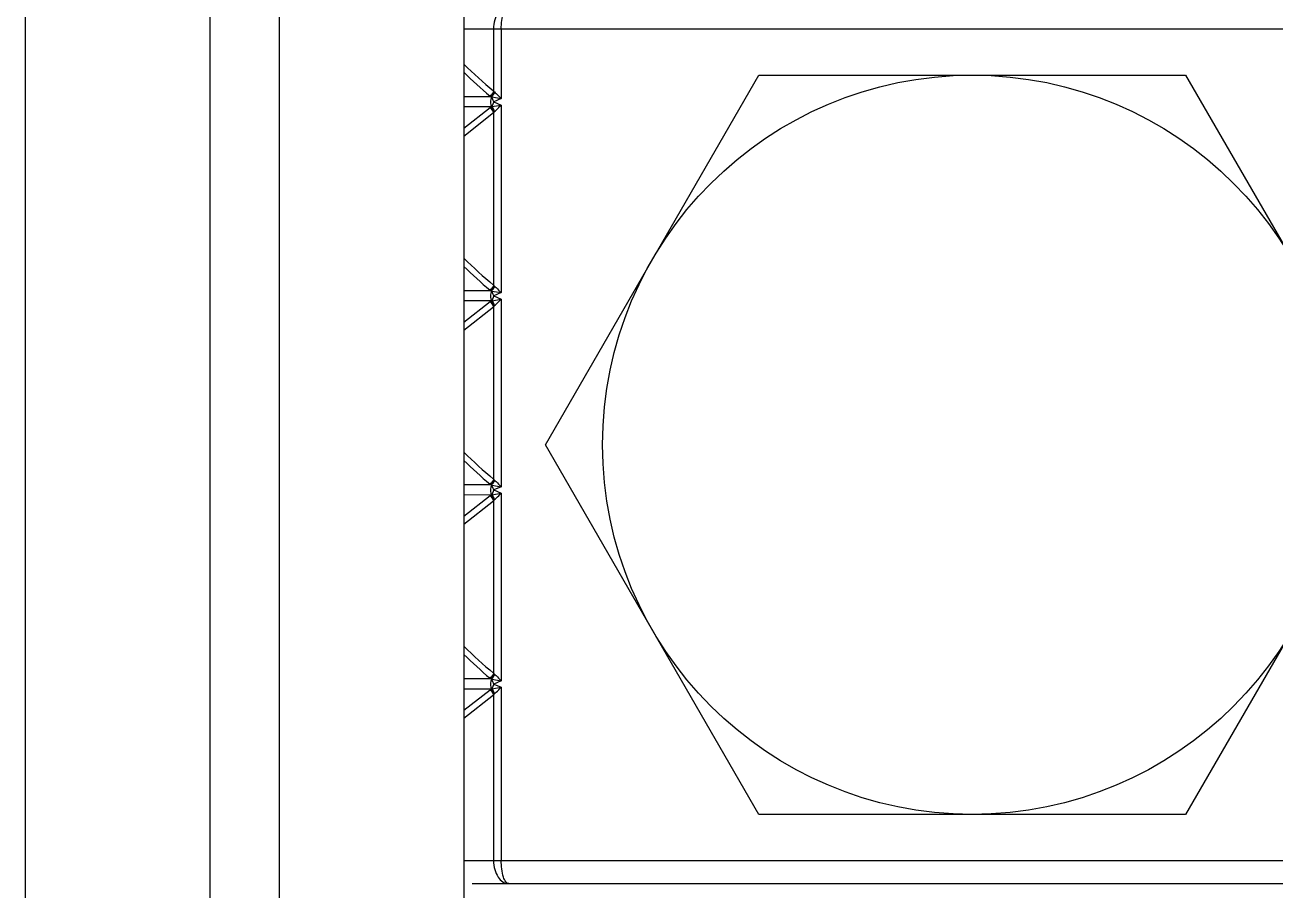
# Model space of a CAD drawing. Extents: x 4995099 to 5303443, y 4627657 to 4889583.
# Drawn here: x 5045631.6 to 5046034.2, y 4737128.3 to 4737406.9 of the extents above; entities that cross this region are included whole.
import ezdxf

# ---------------------------------------------------------------- set-up
doc = ezdxf.new("R2010")
doc.units = 0
doc.header["$LTSCALE"] = 1000
doc.header["$MEASUREMENT"] = 0
doc.layers.get('0').update_dxf_attribs({"color": 4, "linetype": 'CONTINUOUS'})

msp = doc.modelspace()

# ---------------------------------------------------------------- linework, layer by layer
at = {"linetype": 'Continuous'}
for p, q in [((5045631.61, 4737945.93), (5045631.61, 4732019.65)), ((5045691.14, 4737945.93), (5045691.14, 4732019.65)), ((5045713.46, 4737945.93), (5045713.46, 4732019.65)), ((5045773, 4737945.93), (5045773, 4732019.65)), ((5045773, 4737405.67), (5046100.42, 4737405.67)), ((5045782.53, 4737405.67), (5045782.53, 4737385.67)), ((5045785.01, 4737405.67), (5045785.01, 4737383.22)), ((5045799.23, 4737271.72), (5045867.97, 4737390.79)), ((5045867.97, 4737390.79), (5046005.45, 4737390.79)), ((5046005.45, 4737390.79), (5046074.19, 4737271.72)), ((5045782.73, 4737385.43), (5045782.53, 4737385.67)), ((5045782.83, 4737385.35), (5045782.73, 4737385.43)), ((5045781.74, 4737383.81), (5045773, 4737383.81)), ((5045781.9, 4737383.77), (5045781.74, 4737383.81)), ((5045781.94, 4737383.75), (5045785.01, 4737383.22)), ((5045782.62, 4737382.18), (5045781.94, 4737380.62)), ((5045781.94, 4737380.62), (5045785.01, 4737381.14)), ((5045785.01, 4737383.22), (5045782.62, 4737382.18)), ((5045782.62, 4737382.18), (5045785.01, 4737381.14)), ((5045785.01, 4737381.14), (5045785.01, 4737320.71)), ((5045781.69, 4737380.54), (5045773, 4737380.57)), ((5045773, 4737373.7), (5045781.39, 4737380.34)), ((5045773, 4737371.16), (5045782.53, 4737378.7)), ((5045781.69, 4737380.54), (5045781.89, 4737380.59)), ((5045781.89, 4737380.59), (5045781.94, 4737380.62)), ((5045782.53, 4737378.7), (5045782.71, 4737378.9)), ((5045782.53, 4737378.7), (5045782.53, 4737323.16)), ((5045782.71, 4737378.9), (5045782.81, 4737379)), ((5045782.81, 4737379), (5045782.87, 4737379.05)), ((5045781.74, 4737321.3), (5045773, 4737321.3)), ((5045781.9, 4737321.26), (5045781.74, 4737321.3)), ((5045781.94, 4737321.24), (5045785.01, 4737320.71)), ((5045782.73, 4737322.92), (5045782.53, 4737323.16)), ((5045785.01, 4737320.71), (5045782.62, 4737319.67)), ((5045782.83, 4737322.84), (5045782.73, 4737322.92)), ((5045781.69, 4737318.03), (5045773, 4737318.06)), ((5045773, 4737311.19), (5045781.39, 4737317.83)), ((5045781.69, 4737318.03), (5045781.89, 4737318.08)), ((5045781.89, 4737318.08), (5045781.94, 4737318.11)), ((5045782.62, 4737319.67), (5045781.94, 4737318.11)), ((5045781.94, 4737318.11), (5045785.01, 4737318.64)), ((5045782.53, 4737316.19), (5045782.71, 4737316.4)), ((5045782.62, 4737319.67), (5045785.01, 4737318.64)), ((5045782.71, 4737316.4), (5045782.81, 4737316.49)), ((5045782.81, 4737316.49), (5045782.87, 4737316.54)), ((5045785.01, 4737318.64), (5045785.01, 4737258.21)), ((5045773, 4737308.65), (5045782.53, 4737316.19)), ((5045782.53, 4737316.19), (5045782.53, 4737260.65)), ((5045867.97, 4737152.66), (5045799.23, 4737271.72)), ((5046074.19, 4737271.72), (5046005.45, 4737152.66)), ((5045782.73, 4737260.41), (5045782.53, 4737260.65)), ((5045782.83, 4737260.33), (5045782.73, 4737260.41)), ((5045781.74, 4737258.79), (5045773, 4737258.79)), ((5045781.9, 4737258.75), (5045781.74, 4737258.79)), ((5045781.94, 4737258.73), (5045785.01, 4737258.21)), ((5045782.62, 4737257.16), (5045781.94, 4737255.6)), ((5045781.94, 4737255.6), (5045785.01, 4737256.13)), ((5045785.01, 4737258.21), (5045782.62, 4737257.16)), ((5045782.62, 4737257.16), (5045785.01, 4737256.13)), ((5045785.01, 4737256.13), (5045785.01, 4737195.7)), ((5045781.69, 4737255.53), (5045773, 4737255.55)), ((5045773, 4737248.68), (5045781.39, 4737255.32)), ((5045773, 4737246.14), (5045782.53, 4737253.68)), ((5045781.69, 4737255.53), (5045781.89, 4737255.57)), ((5045781.89, 4737255.57), (5045781.94, 4737255.6)), ((5045782.53, 4737253.68), (5045782.71, 4737253.89)), ((5045782.53, 4737253.68), (5045782.53, 4737198.15)), ((5045782.71, 4737253.89), (5045782.81, 4737253.98)), ((5045782.81, 4737253.98), (5045782.87, 4737254.03)), ((5045781.74, 4737196.28), (5045773, 4737196.28)), ((5045781.9, 4737196.24), (5045781.74, 4737196.28)), ((5045781.94, 4737196.22), (5045785.01, 4737195.7)), ((5045782.73, 4737197.91), (5045782.53, 4737198.15)), ((5045785.01, 4737195.7), (5045782.62, 4737194.65)), ((5045782.83, 4737197.82), (5045782.73, 4737197.91)), ((5045781.69, 4737193.02), (5045773, 4737193.04)), ((5045773, 4737186.18), (5045781.39, 4737192.81)), ((5045781.69, 4737193.02), (5045781.89, 4737193.06)), ((5045781.89, 4737193.06), (5045781.94, 4737193.09)), ((5045782.62, 4737194.65), (5045781.94, 4737193.09)), ((5045781.94, 4737193.09), (5045785.01, 4737193.62)), ((5045782.62, 4737194.65), (5045785.01, 4737193.62)), ((5045785.01, 4737193.62), (5045785.01, 4737137.78)), ((5045773, 4737183.63), (5045782.53, 4737191.17)), ((5045782.53, 4737191.17), (5045782.71, 4737191.38)), ((5045782.53, 4737191.17), (5045782.53, 4737137.78)), ((5045782.71, 4737191.38), (5045782.81, 4737191.47)), ((5045782.81, 4737191.47), (5045782.87, 4737191.52)), ((5046005.45, 4737152.66), (5045867.97, 4737152.66)), ((5045773, 4737137.78), (5046100.42, 4737137.78)), ((5045775.61, 4737130.34), (5046097.81, 4737130.34))]:
    msp.add_line(p, q, dxfattribs=at)
msp.add_circle((5045936.71, 4737271.72), 119.06, dxfattribs=at)
for centre, radius, start, end in [((5045864.95, 4737486.23), 130.02, 224.9882, 230.6634), ((5045865.56, 4737485.03), 131.46, 225.2411, 230.1872), ((5045782.87, 4737385.83), 2.31, 230.2237, 240.9585), ((5045782.83, 4737378.51), 2.33, 119.1442, 128.3025), ((5045864.95, 4737423.72), 130.02, 224.9882, 230.6634), ((5045865.56, 4737422.52), 131.46, 225.2411, 230.1872), ((5045782.87, 4737323.32), 2.31, 230.2237, 240.9585), ((5045782.83, 4737316), 2.33, 119.1442, 128.3025), ((5045864.95, 4737361.22), 130.02, 224.9882, 230.6634), ((5045865.56, 4737360.01), 131.46, 225.2411, 230.1872), ((5045782.87, 4737260.81), 2.31, 230.2237, 240.9585), ((5045782.83, 4737253.49), 2.33, 119.1442, 128.3025), ((5045864.95, 4737298.71), 130.02, 224.9882, 230.6634), ((5045865.56, 4737297.5), 131.46, 225.2411, 230.1872), ((5045782.87, 4737198.3), 2.31, 230.2237, 240.9585), ((5045782.83, 4737190.98), 2.33, 119.1442, 128.3025)]:
    msp.add_arc(centre, radius, start, end, dxfattribs=at)
for points, knots in [([(5045787.4, 4737413.11), (5045786.76, 4737413.11), (5045785.37, 4737412.66), (5045783.8, 4737410.95), (5045782.77, 4737408.52), (5045782.53, 4737406.65), (5045782.53, 4737405.67)], [0, 0, 0, 0, 0.195972, 0.42512, 0.697797, 1, 1, 1, 1]), ([(5045785.01, 4737405.67), (5045785.01, 4737407.46), (5045785.27, 4737409.89), (5045786.22, 4737412.42), (5045787.05, 4737413.11), (5045787.4, 4737413.11)], [0, 0, 0, 0, 0.657525, 0.871922, 1, 1, 1, 1]), ([(5045782.83, 4737385.35), (5045783, 4737385.19), (5045783.74, 4737384.5), (5045784.45, 4737383.78), (5045785.01, 4737383.22)], [0, 0, 0, 0, 0.225254, 1, 1, 1, 1]), ([(5045781.92, 4737383.8), (5045781.81, 4737383.56), (5045781.47, 4737382.53), (5045781.53, 4737381.34), (5045781.89, 4737380.59)], [0, 0, 0, 0, 0.236634, 1, 1, 1, 1]), ([(5045782.62, 4737382.18), (5045782.56, 4737382.34), (5045782.33, 4737382.87), (5045782.04, 4737383.39), (5045781.92, 4737383.8)], [0, 0, 0, 0, 0.285481, 1, 1, 1, 1]), ([(5045782.87, 4737379.05), (5045783.04, 4737379.2), (5045783.76, 4737379.89), (5045784.47, 4737380.59), (5045785.01, 4737381.14)], [0, 0, 0, 0, 0.226794, 1, 1, 1, 1]), ([(5045781.92, 4737321.29), (5045781.81, 4737321.06), (5045781.47, 4737320.02), (5045781.53, 4737318.83), (5045781.89, 4737318.08)], [0, 0, 0, 0, 0.236634, 1, 1, 1, 1]), ([(5045782.62, 4737319.67), (5045782.56, 4737319.83), (5045782.33, 4737320.37), (5045782.04, 4737320.89), (5045781.92, 4737321.29)], [0, 0, 0, 0, 0.285481, 1, 1, 1, 1]), ([(5045782.83, 4737322.84), (5045783, 4737322.69), (5045783.74, 4737321.99), (5045784.45, 4737321.27), (5045785.01, 4737320.71)], [0, 0, 0, 0, 0.225254, 1, 1, 1, 1]), ([(5045782.87, 4737316.54), (5045783.04, 4737316.69), (5045783.76, 4737317.38), (5045784.47, 4737318.09), (5045785.01, 4737318.64)], [0, 0, 0, 0, 0.226794, 1, 1, 1, 1]), ([(5045782.83, 4737260.33), (5045783, 4737260.18), (5045783.74, 4737259.48), (5045784.45, 4737258.76), (5045785.01, 4737258.21)], [0, 0, 0, 0, 0.225254, 1, 1, 1, 1]), ([(5045781.92, 4737258.78), (5045781.81, 4737258.55), (5045781.47, 4737257.51), (5045781.53, 4737256.32), (5045781.89, 4737255.57)], [0, 0, 0, 0, 0.236634, 1, 1, 1, 1]), ([(5045782.62, 4737257.16), (5045782.56, 4737257.32), (5045782.33, 4737257.86), (5045782.04, 4737258.38), (5045781.92, 4737258.78)], [0, 0, 0, 0, 0.285481, 1, 1, 1, 1]), ([(5045782.87, 4737254.03), (5045783.04, 4737254.18), (5045783.76, 4737254.87), (5045784.47, 4737255.58), (5045785.01, 4737256.13)], [0, 0, 0, 0, 0.226794, 1, 1, 1, 1]), ([(5045781.92, 4737196.27), (5045781.81, 4737196.04), (5045781.47, 4737195), (5045781.53, 4737193.81), (5045781.89, 4737193.06)], [0, 0, 0, 0, 0.236634, 1, 1, 1, 1]), ([(5045782.62, 4737194.65), (5045782.56, 4737194.81), (5045782.33, 4737195.35), (5045782.04, 4737195.87), (5045781.92, 4737196.27)], [0, 0, 0, 0, 0.285481, 1, 1, 1, 1]), ([(5045782.83, 4737197.82), (5045783, 4737197.67), (5045783.74, 4737196.97), (5045784.45, 4737196.25), (5045785.01, 4737195.7)], [0, 0, 0, 0, 0.225254, 1, 1, 1, 1]), ([(5045782.87, 4737191.52), (5045783.04, 4737191.68), (5045783.76, 4737192.36), (5045784.47, 4737193.07), (5045785.01, 4737193.62)], [0, 0, 0, 0, 0.226794, 1, 1, 1, 1]), ([(5045782.53, 4737137.78), (5045782.53, 4737136.8), (5045782.77, 4737134.93), (5045783.8, 4737132.5), (5045785.37, 4737130.79), (5045786.76, 4737130.34), (5045787.4, 4737130.34)], [0, 0, 0, 0, 0.302203, 0.57488, 0.804028, 1, 1, 1, 1]), ([(5045787.4, 4737130.34), (5045787.05, 4737130.34), (5045786.22, 4737131.03), (5045785.27, 4737133.56), (5045785.01, 4737135.99), (5045785.01, 4737137.78)], [0, 0, 0, 0, 0.128078, 0.342475, 1, 1, 1, 1])]:
    msp.add_open_spline(points, degree=3, knots=knots, dxfattribs=at)
for points in [[(5045782.53, 4737385.67), (5045782.37, 4737385.03), (5045781.93, 4737384.42), (5045781.38, 4737384.05)], [(5045782.73, 4737385.43), (5045782.59, 4737384.81), (5045782.23, 4737384.21), (5045781.74, 4737383.81)], [(5045781.9, 4737383.77), (5045782.34, 4737384.19), (5045782.69, 4737384.75), (5045782.83, 4737385.35)], [(5045782.53, 4737378.7), (5045782.37, 4737379.35), (5045781.93, 4737379.96), (5045781.39, 4737380.34)], [(5045782.71, 4737378.9), (5045782.57, 4737379.53), (5045782.19, 4737380.14), (5045781.69, 4737380.54)], [(5045782.81, 4737379), (5045782.67, 4737379.59), (5045782.34, 4737380.18), (5045781.89, 4737380.59)], [(5045782.87, 4737379.05), (5045782.72, 4737379.64), (5045782.39, 4737380.21), (5045781.94, 4737380.61)], [(5045782.53, 4737323.16), (5045782.37, 4737322.52), (5045781.93, 4737321.92), (5045781.38, 4737321.54)], [(5045782.73, 4737322.92), (5045782.59, 4737322.3), (5045782.23, 4737321.7), (5045781.74, 4737321.3)], [(5045781.9, 4737321.26), (5045782.34, 4737321.68), (5045782.69, 4737322.24), (5045782.83, 4737322.84)], [(5045782.53, 4737316.19), (5045782.37, 4737316.84), (5045781.93, 4737317.45), (5045781.39, 4737317.83)], [(5045782.71, 4737316.4), (5045782.57, 4737317.02), (5045782.19, 4737317.63), (5045781.69, 4737318.03)], [(5045782.81, 4737316.49), (5045782.67, 4737317.08), (5045782.34, 4737317.67), (5045781.89, 4737318.08)], [(5045782.87, 4737316.54), (5045782.72, 4737317.13), (5045782.39, 4737317.7), (5045781.94, 4737318.11)], [(5045782.53, 4737260.65), (5045782.37, 4737260.01), (5045781.93, 4737259.41), (5045781.38, 4737259.03)], [(5045782.73, 4737260.41), (5045782.59, 4737259.79), (5045782.23, 4737259.19), (5045781.74, 4737258.79)], [(5045781.9, 4737258.75), (5045782.34, 4737259.17), (5045782.69, 4737259.73), (5045782.83, 4737260.33)], [(5045782.53, 4737253.68), (5045782.37, 4737254.33), (5045781.93, 4737254.94), (5045781.39, 4737255.32)], [(5045782.71, 4737253.89), (5045782.57, 4737254.51), (5045782.19, 4737255.12), (5045781.69, 4737255.53)], [(5045782.81, 4737253.98), (5045782.67, 4737254.58), (5045782.34, 4737255.16), (5045781.89, 4737255.57)], [(5045782.87, 4737254.03), (5045782.72, 4737254.62), (5045782.39, 4737255.19), (5045781.94, 4737255.6)], [(5045782.53, 4737198.15), (5045782.37, 4737197.5), (5045781.93, 4737196.9), (5045781.38, 4737196.52)], [(5045782.73, 4737197.91), (5045782.59, 4737197.29), (5045782.23, 4737196.68), (5045781.74, 4737196.28)], [(5045781.9, 4737196.24), (5045782.34, 4737196.66), (5045782.69, 4737197.22), (5045782.83, 4737197.82)], [(5045782.53, 4737191.17), (5045782.37, 4737191.82), (5045781.93, 4737192.43), (5045781.39, 4737192.81)], [(5045782.71, 4737191.38), (5045782.57, 4737192.01), (5045782.19, 4737192.61), (5045781.69, 4737193.02)], [(5045782.81, 4737191.47), (5045782.67, 4737192.07), (5045782.34, 4737192.65), (5045781.89, 4737193.06)], [(5045782.87, 4737191.52), (5045782.72, 4737192.11), (5045782.39, 4737192.68), (5045781.94, 4737193.09)]]:
    msp.add_open_spline(points, degree=3, dxfattribs=at)

doc.saveas('drawing.dxf')
